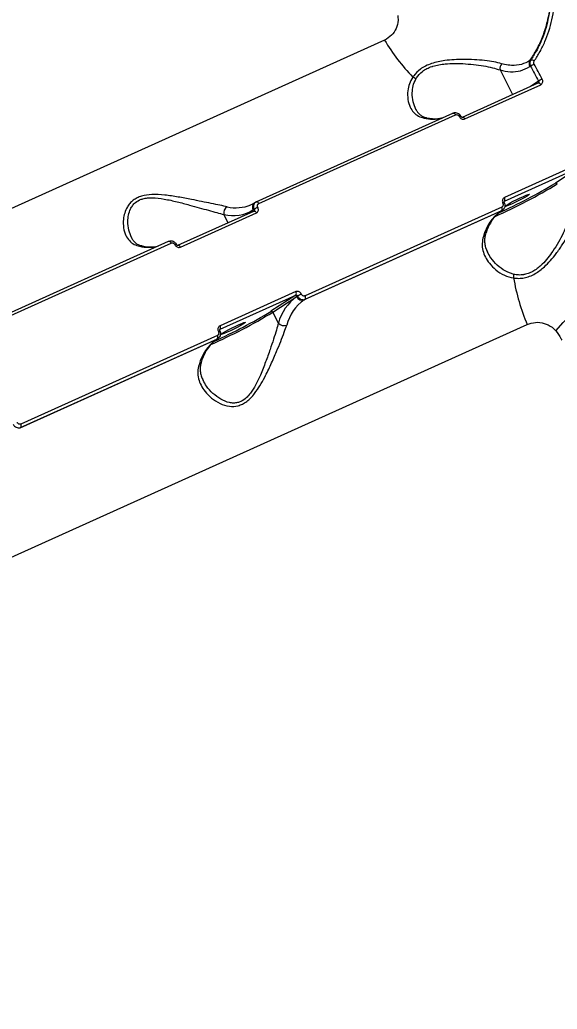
# Model space of a CAD drawing. Header units: millimetres. Extents: x -8422 to 28150, y -6982 to 5510.
# Drawn here: x 3395.8 to 3572.8, y 1444.4 to 1770.2 of the extents above; entities that cross this region are included whole.
import ezdxf

# ---------------------------------------------------------------- set-up
doc = ezdxf.new("R2010")
doc.units = ezdxf.units.MM
doc.layers.add('DIKOM_ОБЪЕКТ', color=7, linetype='Continuous')
doc.layers.add('DIKOM_РАЗМЕР_ОБЪЕКТА', color=7, linetype='Continuous')
doc.styles.add('style1', font='arial.ttf', dxfattribs={"width": 0.8})
doc.dimstyles.new('1-50', dxfattribs={"dimtxt": 300, "dimasz": 200, "dimexe": 100, "dimexo": 0, "dimgap": 100, "dimtad": 1, "dimdec": 0, "dimtxsty": 'style1', "dimcen": 0, "dimclrd": 7, "dimclre": 7, "dimadec": 1, "dimazin": 2, "dimtfac": 1, "dimtdec": 0, "dimtmove": 1, "dimatfit": 3, "dimfxl": 0, "dimlwd": 25, "dimlwe": 18, "dimarcsym": 0})

# ---------------------------------------------------------------- blocks, each defined once
blk = doc.blocks.new('*D1')
at = {"layer": 'Defpoints', "color": 0, "transparency": 16777216}
for p in [(-5348.28, 1737.01), (6047.45, 1360.22), (6047.45, -3315.33)]:
    blk.add_point(p, dxfattribs=at)
at = {"layer": 'DIKOM_РАЗМЕР_ОБЪЕКТА', "color": 7, "lineweight": 18, "transparency": 16777216}
for p, q in [((-5348.28, 1737.01), (-5348.28, -3415.33)), ((6047.45, 1360.22), (6047.45, -3415.33))]:
    blk.add_line(p, q, dxfattribs=at)
at = {"layer": 'DIKOM_РАЗМЕР_ОБЪЕКТА', "color": 7, "lineweight": 25, "transparency": 16777216}
blk.add_line((-5148.28, -3315.33), (5847.45, -3315.33), dxfattribs=at)
at = {"layer": 'DIKOM_РАЗМЕР_ОБЪЕКТА', "color": 7, "transparency": 16777216}
for points in [[(-5148.28, -3282), (-5148.28, -3348.67), (-5348.28, -3315.33)], [(5847.45, -3282), (5847.45, -3348.67), (6047.45, -3315.33)]]:
    blk.add_solid(points, dxfattribs=at)
at = {"layer": 'DIKOM_РАЗМЕР_ОБЪЕКТА', "color": 0, "transparency": 16777216, "insert": (349.59, -3062.16), "char_height": 300, "attachment_point": 5, "style": 'style1'}
blk.add_mtext('11400', dxfattribs=at)

msp = doc.modelspace()

# ---------------------------------------------------------------- linework, layer by layer
at = {"layer": 'DIKOM_ОБЪЕКТ', "color": 7, "linetype": 'Continuous', "lineweight": 15}
for p, q in [((3515.93, 1763.49), (3242.73, 1640.37)), ((3564.06, 1756.89), (3563.82, 1756.73)), ((3553.96, 1753.67), (3558.03, 1745.57)), ((3563.76, 1754.75), (3564.02, 1754.92)), ((3566.64, 1749.99), (3563.97, 1748.25)), ((3566.54, 1749.41), (3566.55, 1749.42)), ((3541.56, 1738.15), (3566.54, 1749.4)), ((3542.39, 1737.55), (3567.37, 1748.81)), ((3473.66, 1710.27), (3538.45, 1739.47)), ((3474.49, 1709.68), (3539.28, 1738.88)), ((3555.39, 1710.48), (3580.37, 1721.74)), ((3580.37, 1722.89), (3555.4, 1711.63)), ((3580.37, 1721.74), (3572.19, 1716.4)), ((3555.34, 1710.45), (3555.39, 1710.48)), ((3447.89, 1695.93), (3472.87, 1707.19)), ((3472.67, 1707.58), (3470.31, 1706.03)), ((3472, 1709.32), (3471.88, 1709.26)), ((3472.98, 1707.77), (3472.67, 1707.58)), ((3472.87, 1707.19), (3472.88, 1707.2)), ((3473.14, 1709.95), (3473.43, 1710.14)), ((3473.63, 1710.25), (3473.44, 1710.13)), ((3473.63, 1710.25), (3473.66, 1710.27)), ((3554.23, 1707.16), (3489.44, 1677.96)), ((3489.73, 1678.15), (3554.52, 1707.35)), ((3554.53, 1708.49), (3489.74, 1679.29)), ((3554.52, 1707.35), (3554.23, 1707.16)), ((3554.43, 1707.27), (3554.23, 1707.16)), ((3554.72, 1707.46), (3554.43, 1707.27)), ((3554.52, 1707.35), (3554.71, 1707.47)), ((3448.73, 1695.33), (3473.7, 1706.59)), ((3463, 1706.06), (3464.36, 1703.35)), ((3380, 1668.05), (3444.78, 1697.25)), ((3380.82, 1667.46), (3445.61, 1696.66)), ((3486.71, 1680.67), (3461.73, 1669.41)), ((3461.73, 1668.27), (3486.7, 1679.53)), ((3486.7, 1679.53), (3478.52, 1674.19)), ((3479.13, 1673.92), (3486.99, 1679.04)), ((3486.99, 1679.04), (3487.29, 1679.24)), ((3489.44, 1677.96), (3489.73, 1678.15)), ((3480.94, 1670.3), (3479.13, 1673.92)), ((3289.71, 1546.73), (3562.91, 1669.86)), ((3461.68, 1668.24), (3461.73, 1668.27)), ((3460.56, 1664.94), (3395.78, 1635.75)), ((3396.06, 1635.93), (3460.85, 1665.13)), ((3460.86, 1666.27), (3396.07, 1637.07)), ((3460.85, 1665.13), (3460.56, 1664.94)), ((3460.76, 1665.05), (3460.56, 1664.94)), ((3461.05, 1665.24), (3460.76, 1665.05)), ((3460.85, 1665.13), (3461.04, 1665.25)), ((3395.78, 1635.75), (3396.06, 1635.93))]:
    msp.add_line(p, q, dxfattribs=at)
at = {"layer": 'DIKOM_ОБЪЕКТ', "color": 7, "linetype": 'Continuous', "lineweight": 15, "flags": 128}
for points in [[(3564.02, 1754.92), (3564.35, 1754.31), (3564.68, 1753.69), (3565.01, 1753.08), (3565.34, 1752.46), (3565.67, 1751.84), (3565.99, 1751.22), (3566.32, 1750.61), (3566.64, 1749.99)], [(3567.84, 1750.66), (3567.52, 1751.28), (3567.19, 1751.9), (3566.86, 1752.52), (3566.53, 1753.14), (3566.21, 1753.75), (3565.88, 1754.37), (3565.55, 1754.99), (3565.22, 1755.6)], [(3566.54, 1749.4), (3566.59, 1749.42), (3566.7, 1749.42), (3566.81, 1749.39), (3566.93, 1749.33), (3567.05, 1749.24), (3567.17, 1749.11), (3567.27, 1748.97), (3567.37, 1748.81)], [(3538.45, 1739.47), (3538.5, 1739.49), (3538.61, 1739.49), (3538.72, 1739.46), (3538.84, 1739.4), (3538.96, 1739.3), (3539.07, 1739.18), (3539.18, 1739.04), (3539.28, 1738.88)], [(3541.56, 1738.15), (3541.62, 1738.16), (3541.72, 1738.17), (3541.83, 1738.14), (3541.95, 1738.07), (3542.07, 1737.98), (3542.19, 1737.86), (3542.3, 1737.71), (3542.39, 1737.55)], [(3557.73, 1709.49), (3556.82, 1709.1), (3556.14, 1708.84), (3555.76, 1708.74), (3555.68, 1708.8), (3555.94, 1709.02), (3556.5, 1709.39), (3557.32, 1709.86), (3558.33, 1710.41), (3559.45, 1710.99), (3560.59, 1711.56), (3561.66, 1712.05), (3562.57, 1712.45), (3563.25, 1712.71), (3563.64, 1712.81), (3563.71, 1712.74), (3563.45, 1712.52), (3562.89, 1712.16), (3562.08, 1711.68), (3561.06, 1711.13), (3559.94, 1710.55), (3558.8, 1709.99), (3557.73, 1709.49)], [(3472.87, 1707.19), (3472.93, 1707.21), (3473.03, 1707.21), (3473.14, 1707.18), (3473.26, 1707.12), (3473.38, 1707.02), (3473.5, 1706.9), (3473.61, 1706.75), (3473.7, 1706.59)], [(3473.66, 1710.27), (3473.72, 1710.29), (3473.82, 1710.29), (3473.94, 1710.26), (3474.05, 1710.2), (3474.17, 1710.1), (3474.29, 1709.98), (3474.4, 1709.84), (3474.49, 1709.68)], [(3572.34, 1667.8), (3574.78, 1670.48), (3577.39, 1673.18), (3580.15, 1675.89), (3583.02, 1678.57), (3585.99, 1681.21), (3589.02, 1683.77), (3592.09, 1686.23), (3595.15, 1688.57), (3598.19, 1690.76), (3601.17, 1692.78), (3604.07, 1694.61), (3606.84, 1696.24), (3609.48, 1697.64), (3611.94, 1698.8), (3614.21, 1699.72)], [(3444.78, 1697.25), (3444.84, 1697.27), (3444.94, 1697.28), (3445.05, 1697.25), (3445.17, 1697.18), (3445.29, 1697.09), (3445.41, 1696.97), (3445.52, 1696.82), (3445.61, 1696.66)], [(3447.89, 1695.93), (3447.95, 1695.95), (3448.05, 1695.95), (3448.17, 1695.92), (3448.29, 1695.86), (3448.41, 1695.76), (3448.52, 1695.64), (3448.63, 1695.5), (3448.73, 1695.33)], [(3464.06, 1667.28), (3463.15, 1666.88), (3462.48, 1666.62), (3462.09, 1666.52), (3462.02, 1666.58), (3462.27, 1666.81), (3462.83, 1667.17), (3463.65, 1667.65), (3464.66, 1668.2), (3465.78, 1668.78), (3466.92, 1669.34), (3467.99, 1669.84), (3468.9, 1670.23), (3469.58, 1670.49), (3469.97, 1670.59), (3470.04, 1670.53), (3469.79, 1670.31), (3469.23, 1669.94), (3468.41, 1669.46), (3467.4, 1668.91), (3466.28, 1668.33), (3465.13, 1667.77), (3464.06, 1667.28)]]:
    msp.add_lwpolyline(points, dxfattribs=at)
at = {"layer": 'DIKOM_ОБЪЕКТ', "color": 7, "linetype": 'Continuous', "lineweight": 15}
for centre, radius, start, end in [((3570.17, 1795.32), 62.88, 210.4017, 224.3928), ((3565.48, 1755.69), 1.96, 147.9841, 208.6857), ((3564.39, 1755.78), 1.15, 43.948, 106.7538), ((3556.38, 1754.14), 2.46, 139.7669, 190.8208), ((3567.94, 1749.46), 6.72, 113.8783, 125.6253), ((3524.15, 1748.7), 2.84, 43.2708, 67.6028), ((3570.87, 1743.83), 7.47, 113.9174, 124.4754), ((3529.5, 1736.58), 1.36, 78.7366, 115.063), ((3531.86, 1750.54), 13.06, 256.9759, 282.9145), ((3541, 1737.64), 0.853, 90.9619, 124.2117), ((3480.63, 1867.86), 177.53, 293.8176, 301.2753), ((3479.92, 1869.16), 178.46, 294.3625, 301.1313), ((3572.35, 1715.94), 0.491, 23.1551, 109.3739), ((3554.6, 1711.06), 0.981, 324.0664, 35.4924), ((3465.22, 1706.62), 2.28, 118.4087, 194.0626), ((3466.06, 1718.21), 12.53, 255.9041, 301.883), ((3467.03, 1720.75), 12.47, 256.5689, 292.9), ((3474.23, 1708.5), 1.81, 126.8736, 210.848), ((3477.2, 1701.63), 7.46, 113.9093, 124.4846), ((3562.99, 1694.95), 15.03, 125.6571, 164.99), ((3553.73, 1707.92), 0.978, 323.9897, 35.3033), ((3555.93, 1707.76), 2.25, 105.688, 118.0504), ((3548, 1700.02), 1.27, 292.0118, 340.8307), ((3435.83, 1694.37), 1.36, 78.7412, 115.0584), ((3438.19, 1708.33), 13.06, 256.9762, 282.9139), ((3447.34, 1695.43), 0.854, 90.9779, 124.1958), ((3555.51, 1685.89), 3, 346.1428, 8.9727), ((3628.43, 1697.36), 71.06, 189.8768, 202.7686), ((3496.19, 1666.22), 15.78, 125.6577, 164.9887), ((3498.21, 1665.75), 15.03, 125.6571, 164.9899), ((3485.91, 1680.1), 0.981, 324.0664, 35.4924), ((3488.79, 1679.81), 1.96, 203.1598, 289.3701), ((3497.06, 1660.8), 20.87, 114.1327, 117.9029), ((3488.94, 1678.72), 0.978, 323.9778, 35.3153), ((3386.97, 1825.65), 177.53, 293.8176, 301.2753), ((3386.26, 1826.93), 178.45, 294.3623, 301.1316), ((3478.68, 1673.72), 0.491, 23.1571, 109.3696), ((3460.93, 1668.84), 0.981, 324.0657, 35.4931), ((3482.8, 1671.95), 2.48, 221.7151, 291.0839), ((3469.33, 1652.73), 15.03, 125.6572, 164.99), ((3460.06, 1665.71), 0.978, 323.9892, 35.3038), ((3462.27, 1665.54), 2.25, 105.6979, 118.0438), ((3454.33, 1657.8), 1.27, 292.0128, 340.8296), ((3395.27, 1636.51), 0.978, 323.9775, 35.3155)]:
    msp.add_arc(centre, radius, start, end, dxfattribs=at)
for points, knots in [([(3563.82, 1756.73), (3564.59, 1757.94), (3566.15, 1760.38), (3568.02, 1764.51), (3569.55, 1769.02), (3570.15, 1772.3), (3570.45, 1773.95)], [0, 0, 0, 0, 0.237388, 0.47716, 0.737007, 1, 1, 1, 1]), ([(3570.45, 1773.95), (3570.02, 1771.51), (3569.35, 1767.82), (3567.59, 1763.23), (3566.01, 1759.92), (3564.7, 1757.89), (3564.06, 1756.89)], [0, 0, 0, 0, 0.395167, 0.598673, 0.80218, 1, 1, 1, 1]), ([(3565.22, 1756.58), (3565.88, 1757.6), (3567.19, 1759.65), (3568.79, 1762.97), (3570.11, 1766.47), (3571.14, 1770.16), (3571.54, 1772.73), (3571.74, 1774.02)], [0, 0, 0, 0, 0.197683, 0.395386, 0.593091, 0.796542, 1, 1, 1, 1]), ([(3520.27, 1771.61), (3520.32, 1771.07), (3520.49, 1769.58), (3519.91, 1767.24), (3518.37, 1764.91), (3516.75, 1763.97), (3515.93, 1763.49)], [0, 0, 0, 0, 0.152962, 0.428368, 0.711437, 1, 1, 1, 1]), ([(3554.5, 1755.73), (3553.68, 1755.93), (3552.02, 1756.35), (3548.94, 1756.78), (3545.55, 1757.06), (3542.13, 1757.16), (3538.84, 1757.07), (3536.04, 1756.82), (3533.55, 1756.39), (3531.4, 1755.82), (3529.42, 1755), (3527.29, 1753.71), (3525.98, 1752.39), (3525.33, 1751.47), (3525.23, 1751.32)], [0, 0, 0, 0, 0.1101, 0.220218, 0.329287, 0.438312, 0.524964, 0.611517, 0.675343, 0.739098, 0.803996, 0.868889, 0.979731, 1, 1, 1, 1]), ([(3563.82, 1756.73), (3562.91, 1756.25), (3561.07, 1755.28), (3558.17, 1755.05), (3555.93, 1755.34), (3554.82, 1755.64), (3554.5, 1755.73)], [0, 0, 0, 0, 0.336238, 0.682232, 0.908786, 1, 1, 1, 1]), ([(3564.06, 1756.89), (3564.03, 1756.84), (3563.9, 1756.64), (3563.76, 1756.19), (3563.77, 1755.54), (3563.94, 1755.13), (3564.02, 1754.92)], [0, 0, 0, 0, 0.080647, 0.387068, 0.693558, 1, 1, 1, 1]), ([(3565.22, 1755.6), (3565.17, 1755.71), (3565.08, 1755.91), (3565.08, 1756.24), (3565.15, 1756.46), (3565.21, 1756.56), (3565.22, 1756.58)], [0, 0, 0, 0, 0.306742, 0.613339, 0.919499, 1, 1, 1, 1]), ([(3526.22, 1750.65), (3526.31, 1750.79), (3526.86, 1751.69), (3527.98, 1752.95), (3529.83, 1754.12), (3531.04, 1754.64), (3532.38, 1755.07), (3533.84, 1755.41), (3536.2, 1755.72), (3538.87, 1755.83), (3542.02, 1755.75), (3545.29, 1755.49), (3548.56, 1755.03), (3551.54, 1754.44), (3553.16, 1753.93), (3553.96, 1753.67)], [0, 0, 0, 0, 0.020101, 0.12873, 0.18636, 0.243993, 0.254854, 0.317664, 0.380578, 0.467542, 0.554625, 0.66537, 0.776165, 0.888091, 1, 1, 1, 1]), ([(3553.96, 1753.67), (3555.12, 1753.42), (3557.49, 1752.91), (3560.84, 1753.23), (3562.78, 1754.24), (3563.76, 1754.75)], [0, 0, 0, 0, 0.317514, 0.653918, 1, 1, 1, 1]), ([(3525.23, 1751.32), (3524.81, 1750.59), (3523.97, 1749.13), (3523.48, 1746.56), (3523.51, 1743.91), (3524.22, 1741.5), (3525.42, 1739.67), (3526.93, 1738.41), (3528.29, 1738.01), (3528.92, 1737.82)], [0, 0, 0, 0, 0.128153, 0.256739, 0.426815, 0.596877, 0.737311, 0.877574, 1, 1, 1, 1]), ([(3526.24, 1740.67), (3525.91, 1741.48), (3525.21, 1743.15), (3524.98, 1745.84), (3525.21, 1748.43), (3525.88, 1749.9), (3526.22, 1750.65)], [0, 0, 0, 0, 0.279797, 0.573481, 0.783752, 1, 1, 1, 1]), ([(3566.64, 1749.99), (3566.67, 1749.94), (3566.72, 1749.84), (3566.72, 1749.68), (3566.68, 1749.54), (3566.61, 1749.45), (3566.56, 1749.42), (3566.55, 1749.41)], [0, 0, 0, 0, 0.235321, 0.470225, 0.704558, 0.938429, 1, 1, 1, 1]), ([(3567.37, 1748.81), (3567.45, 1748.85), (3567.66, 1748.97), (3567.91, 1749.27), (3568.05, 1749.71), (3568.04, 1750.2), (3567.91, 1750.5), (3567.84, 1750.66)], [0, 0, 0, 0, 0.140613, 0.355103, 0.569867, 0.784892, 1, 1, 1, 1]), ([(3526.24, 1740.71), (3526.42, 1740.38), (3526.8, 1739.67), (3527.58, 1738.89), (3528.51, 1738.32), (3529.23, 1738.01), (3529.72, 1737.94), (3529.78, 1737.93)], [0, 0, 0, 0, 0.233627, 0.505771, 0.747057, 0.967483, 1, 1, 1, 1]), ([(3529.77, 1737.92), (3530.1, 1737.86), (3531.06, 1737.67), (3532.59, 1737.58), (3534.03, 1737.66), (3534.82, 1737.88), (3535.08, 1737.95)], [0, 0, 0, 0, 0.169293, 0.498202, 0.830764, 1, 1, 1, 1]), ([(3538.46, 1739.45), (3538.51, 1739.48), (3538.76, 1739.62), (3539.28, 1739.65), (3539.95, 1739.51), (3540.58, 1739.12), (3540.85, 1738.71), (3540.99, 1738.5)], [0, 0, 0, 0, 0.063896, 0.286949, 0.514283, 0.752595, 1, 1, 1, 1]), ([(3539.28, 1738.88), (3539.37, 1738.91), (3539.56, 1738.97), (3539.87, 1738.92), (3540.17, 1738.78), (3540.39, 1738.57), (3540.49, 1738.41), (3540.52, 1738.35)], [0, 0, 0, 0, 0.214231, 0.42855, 0.643172, 0.858055, 1, 1, 1, 1]), ([(3540.52, 1738.35), (3540.58, 1738.25), (3540.73, 1738.01), (3541.06, 1737.7), (3541.5, 1737.49), (3541.97, 1737.42), (3542.25, 1737.5), (3542.39, 1737.55)], [0, 0, 0, 0, 0.141841, 0.356731, 0.571342, 0.785726, 1, 1, 1, 1]), ([(3540.99, 1738.5), (3541.01, 1738.47), (3541.05, 1738.39), (3541.15, 1738.29), (3541.27, 1738.19), (3541.4, 1738.14), (3541.5, 1738.13), (3541.55, 1738.14), (3541.56, 1738.15), (3541.57, 1738.15)], [0, 0, 0, 0, 0.080977, 0.227066, 0.373639, 0.52491, 0.683415, 0.90281, 1, 1, 1, 1]), ([(3464.13, 1708.62), (3463.36, 1708.78), (3461.8, 1709.11), (3458.89, 1709.69), (3455.72, 1710.34), (3452.07, 1711.07), (3448, 1711.86), (3443.6, 1712.5), (3439.47, 1712.75), (3436.37, 1712.35), (3434.38, 1711.57), (3433.06, 1710.76), (3432, 1709.73), (3431, 1708.33), (3430.26, 1706.56), (3429.8, 1704.2), (3429.86, 1701.62), (3430.58, 1699.22), (3431.8, 1697.41), (3433.3, 1696.18), (3434.64, 1695.79), (3435.25, 1695.6)], [0, 0, 0, 0, 0.055476, 0.111024, 0.166497, 0.222007, 0.290022, 0.357962, 0.422677, 0.477407, 0.505247, 0.533094, 0.56271, 0.592375, 0.64043, 0.688582, 0.760327, 0.832061, 0.891001, 0.949868, 1, 1, 1, 1]), ([(3432.58, 1698.48), (3432.24, 1699.27), (3431.55, 1700.91), (3431.32, 1703.5), (3431.53, 1705.89), (3432.08, 1707.64), (3432.89, 1709.03), (3433.96, 1710.2), (3435.21, 1710.91), (3436.61, 1711.34), (3437.84, 1711.55), (3440.19, 1711.62), (3443.5, 1711.19), (3447.62, 1710.28), (3451.46, 1709.25), (3454.92, 1708.3), (3457.95, 1707.45), (3460.74, 1706.69), (3462.25, 1706.27), (3463, 1706.06)], [0, 0, 0, 0, 0.083448, 0.171754, 0.229699, 0.287498, 0.321996, 0.356409, 0.406381, 0.419693, 0.451355, 0.483086, 0.560061, 0.643143, 0.72634, 0.794931, 0.863482, 0.931786, 1, 1, 1, 1]), ([(3555.4, 1711.63), (3555.31, 1711.58), (3555.1, 1711.47), (3554.85, 1711.16), (3554.7, 1710.72), (3554.69, 1710.22), (3554.81, 1709.9), (3554.87, 1709.74)], [0, 0, 0, 0, 0.14062, 0.355104, 0.569874, 0.784881, 1, 1, 1, 1]), ([(3555.34, 1710.44), (3555.33, 1710.44), (3555.31, 1710.43), (3555.26, 1710.33), (3555.25, 1710.2), (3555.27, 1710.05), (3555.31, 1709.96), (3555.33, 1709.93)], [0, 0, 0, 0, 0.302049, 0.52156, 0.702252, 0.880439, 1, 1, 1, 1]), ([(3471.97, 1709.35), (3472.2, 1709.44), (3472.6, 1709.61), (3472.98, 1709.85), (3473.14, 1709.95)], [0, 0, 0, 0, 0.561319, 1, 1, 1, 1]), ([(3473.44, 1710.13), (3473.39, 1710.11), (3473.18, 1709.99), (3472.91, 1709.62), (3472.72, 1709.05), (3472.72, 1708.4), (3472.89, 1707.98), (3472.98, 1707.77)], [0, 0, 0, 0, 0.061534, 0.296048, 0.530688, 0.765359, 1, 1, 1, 1]), ([(3472.98, 1707.77), (3473, 1707.72), (3473.05, 1707.62), (3473.06, 1707.46), (3473.01, 1707.32), (3472.95, 1707.23), (3472.89, 1707.2), (3472.88, 1707.2)], [0, 0, 0, 0, 0.235259, 0.470179, 0.704529, 0.938415, 1, 1, 1, 1]), ([(3473.7, 1706.59), (3473.79, 1706.64), (3473.99, 1706.75), (3474.24, 1707.06), (3474.38, 1707.49), (3474.37, 1707.98), (3474.24, 1708.29), (3474.18, 1708.44)], [0, 0, 0, 0, 0.140653, 0.355114, 0.569873, 0.784896, 1, 1, 1, 1]), ([(3474.18, 1708.44), (3474.13, 1708.55), (3474.05, 1708.75), (3474.04, 1709.08), (3474.13, 1709.37), (3474.3, 1709.57), (3474.44, 1709.65), (3474.49, 1709.68)], [0, 0, 0, 0, 0.215155, 0.430185, 0.644994, 0.859477, 1, 1, 1, 1]), ([(3554.43, 1707.27), (3554.2, 1707.11), (3553.5, 1706.63), (3552.43, 1705.62), (3551.27, 1704.14), (3550.27, 1702.4), (3549.61, 1700.84), (3549.28, 1699.86), (3549.2, 1699.6)], [0, 0, 0, 0, 0.102631, 0.314846, 0.522928, 0.726334, 0.926617, 1, 1, 1, 1]), ([(3555.31, 1709.92), (3555.34, 1709.87), (3555.49, 1709.59), (3555.57, 1709.02), (3555.45, 1708.31), (3555.09, 1707.74), (3554.7, 1707.39), (3554.43, 1707.32), (3554.37, 1707.31)], [0, 0, 0, 0, 0.054487, 0.296502, 0.518227, 0.731127, 0.938133, 1, 1, 1, 1]), ([(3554.87, 1709.74), (3554.91, 1709.64), (3554.99, 1709.43), (3554.99, 1709.1), (3554.89, 1708.8), (3554.72, 1708.59), (3554.58, 1708.52), (3554.53, 1708.49)], [0, 0, 0, 0, 0.215157, 0.43022, 0.645021, 0.859475, 1, 1, 1, 1]), ([(3577.32, 1707.12), (3577.2, 1706.6), (3576.88, 1705.23), (3576.05, 1702.81), (3574.8, 1699.92), (3573.23, 1696.94), (3571.53, 1694.2), (3569.73, 1691.74), (3567.71, 1689.45), (3565.6, 1687.72), (3563.57, 1686.7), (3562.43, 1686.38), (3561.26, 1686.17), (3560.06, 1686.1), (3559.01, 1686.27), (3558.47, 1686.36)], [0, 0, 0, 0, 0.065389, 0.170366, 0.277942, 0.381811, 0.488411, 0.569562, 0.652795, 0.760419, 0.815164, 0.871887, 0.880047, 0.939202, 1, 1, 1, 1]), ([(3558.42, 1685.17), (3558.98, 1685.11), (3560.1, 1684.99), (3561.89, 1685.17), (3563.73, 1685.68), (3566.02, 1686.78), (3568.36, 1688.58), (3570.62, 1690.9), (3572.62, 1693.35), (3574.55, 1696.13), (3576.31, 1699.11), (3577.77, 1702.03), (3578.74, 1704.44), (3579.13, 1705.82), (3579.28, 1706.35)], [0, 0, 0, 0, 0.06037, 0.122045, 0.182586, 0.245202, 0.354865, 0.435813, 0.519106, 0.621342, 0.726602, 0.829722, 0.935581, 1, 1, 1, 1]), ([(3432.58, 1698.48), (3432.6, 1698.41), (3432.8, 1697.92), (3433.35, 1697.23), (3434.19, 1696.46), (3435.1, 1695.97), (3435.8, 1695.79), (3436.11, 1695.72)], [0, 0, 0, 0, 0.039815, 0.312799, 0.589603, 0.821439, 1, 1, 1, 1]), ([(3444.79, 1697.24), (3444.85, 1697.27), (3445.09, 1697.4), (3445.62, 1697.44), (3446.28, 1697.29), (3446.91, 1696.9), (3447.18, 1696.49), (3447.32, 1696.28)], [0, 0, 0, 0, 0.063897, 0.286947, 0.514278, 0.752623, 1, 1, 1, 1]), ([(3548.47, 1698.84), (3548.3, 1698.07), (3547.94, 1696.5), (3548.24, 1694.22), (3549.07, 1692.02), (3550.48, 1689.85), (3552.55, 1687.77), (3555.22, 1685.95), (3557.38, 1685.42), (3558.42, 1685.17)], [0, 0, 0, 0, 0.129539, 0.263506, 0.393834, 0.526893, 0.686045, 0.849535, 1, 1, 1, 1]), ([(3549.22, 1699.6), (3549.18, 1699.51), (3548.98, 1698.98), (3548.85, 1697.98), (3548.86, 1696.58), (3549.15, 1695.15), (3549.59, 1694.2), (3549.8, 1693.73)], [0, 0, 0, 0, 0.045314, 0.262352, 0.503455, 0.758643, 1, 1, 1, 1]), ([(3436.1, 1695.71), (3436.43, 1695.64), (3437.4, 1695.46), (3438.92, 1695.37), (3440.36, 1695.44), (3441.15, 1695.66), (3441.42, 1695.74)], [0, 0, 0, 0, 0.169293, 0.498202, 0.830764, 1, 1, 1, 1]), ([(3445.61, 1696.66), (3445.7, 1696.69), (3445.89, 1696.75), (3446.2, 1696.71), (3446.5, 1696.56), (3446.72, 1696.36), (3446.82, 1696.2), (3446.86, 1696.13)], [0, 0, 0, 0, 0.21423, 0.428548, 0.643163, 0.858098, 1, 1, 1, 1]), ([(3446.86, 1696.13), (3446.91, 1696.04), (3447.06, 1695.8), (3447.4, 1695.49), (3447.84, 1695.27), (3448.31, 1695.2), (3448.59, 1695.29), (3448.73, 1695.33)], [0, 0, 0, 0, 0.141845, 0.356729, 0.571327, 0.785729, 1, 1, 1, 1]), ([(3447.33, 1696.28), (3447.34, 1696.25), (3447.38, 1696.18), (3447.48, 1696.07), (3447.6, 1695.98), (3447.73, 1695.93), (3447.84, 1695.91), (3447.88, 1695.92), (3447.9, 1695.93), (3447.9, 1695.94)], [0, 0, 0, 0, 0.081027, 0.227059, 0.373634, 0.524906, 0.683411, 0.902808, 1, 1, 1, 1]), ([(3558.47, 1686.36), (3557.51, 1686.68), (3555.47, 1687.36), (3552.98, 1689.36), (3551.02, 1691.52), (3550.17, 1693.07), (3549.81, 1693.73)], [0, 0, 0, 0, 0.248044, 0.521227, 0.79479, 1, 1, 1, 1]), ([(3486.7, 1679.53), (3486.75, 1679.54), (3486.84, 1679.57), (3486.99, 1679.54), (3487.13, 1679.47), (3487.23, 1679.36), (3487.28, 1679.27), (3487.29, 1679.24)], [0, 0, 0, 0, 0.213909, 0.428168, 0.642815, 0.857962, 1, 1, 1, 1]), ([(3488.53, 1679.84), (3488.47, 1679.94), (3488.34, 1680.19), (3488.02, 1680.5), (3487.59, 1680.73), (3487.12, 1680.8), (3486.85, 1680.71), (3486.71, 1680.67)], [0, 0, 0, 0, 0.141836, 0.356716, 0.571315, 0.785688, 1, 1, 1, 1]), ([(3487.29, 1679.24), (3487.37, 1679.11), (3487.55, 1678.79), (3487.98, 1678.36), (3488.56, 1678.07), (3489.18, 1677.97), (3489.55, 1678.09), (3489.73, 1678.15)], [0, 0, 0, 0, 0.141724, 0.356406, 0.570947, 0.785473, 1, 1, 1, 1]), ([(3489.74, 1679.29), (3489.65, 1679.26), (3489.46, 1679.2), (3489.15, 1679.25), (3488.87, 1679.4), (3488.65, 1679.61), (3488.56, 1679.78), (3488.53, 1679.84)], [0, 0, 0, 0, 0.214283, 0.428601, 0.643164, 0.858098, 1, 1, 1, 1]), ([(3454.81, 1656.62), (3454.63, 1655.85), (3454.27, 1654.29), (3454.57, 1652), (3455.4, 1649.81), (3456.81, 1647.64), (3458.88, 1645.54), (3461.59, 1643.79), (3464.6, 1642.79), (3467.21, 1642.89), (3469.15, 1643.61), (3470.56, 1644.5), (3471.9, 1645.7), (3473.38, 1647.41), (3474.92, 1649.7), (3476.71, 1652.92), (3478.55, 1656.74), (3480.28, 1660.73), (3481.75, 1664.31), (3482.89, 1667.26), (3483.44, 1668.9), (3483.69, 1669.64)], [0, 0, 0, 0, 0.054582, 0.111031, 0.165946, 0.222012, 0.289072, 0.35796, 0.422672, 0.477403, 0.504749, 0.533099, 0.562353, 0.592382, 0.639889, 0.688584, 0.759283, 0.83206, 0.890159, 0.949868, 1, 1, 1, 1]), ([(3480.94, 1670.3), (3480.74, 1669.56), (3480.29, 1667.94), (3479.36, 1664.99), (3478.18, 1661.46), (3476.76, 1657.48), (3475.28, 1653.71), (3473.78, 1650.49), (3472.51, 1648.25), (3471.23, 1646.55), (3469.86, 1645.19), (3468.55, 1644.43), (3467.24, 1644.06), (3466.16, 1643.95), (3464.25, 1644.16), (3461.85, 1645.18), (3459.32, 1647.13), (3457.37, 1649.29), (3456.52, 1650.83), (3456.16, 1651.47)], [0, 0, 0, 0, 0.061497, 0.133284, 0.207023, 0.294245, 0.383762, 0.441089, 0.499585, 0.533609, 0.568547, 0.618558, 0.631879, 0.663083, 0.695326, 0.772358, 0.854426, 0.93875, 1, 1, 1, 1]), ([(3461.73, 1669.41), (3461.65, 1669.37), (3461.44, 1669.25), (3461.19, 1668.94), (3461.04, 1668.5), (3461.03, 1668), (3461.15, 1667.69), (3461.21, 1667.53)], [0, 0, 0, 0, 0.14062, 0.355106, 0.569872, 0.784894, 1, 1, 1, 1]), ([(3461.67, 1668.23), (3461.66, 1668.22), (3461.64, 1668.21), (3461.6, 1668.12), (3461.58, 1667.98), (3461.6, 1667.84), (3461.64, 1667.75), (3461.66, 1667.71)], [0, 0, 0, 0, 0.302046, 0.521561, 0.702241, 0.880427, 1, 1, 1, 1]), ([(3562.91, 1669.86), (3563.81, 1670.16), (3565.61, 1670.76), (3568.5, 1670.38), (3570.8, 1669.29), (3571.94, 1668.2), (3572.34, 1667.8)], [0, 0, 0, 0, 0.288561, 0.571629, 0.847036, 1, 1, 1, 1]), ([(3460.76, 1665.05), (3460.53, 1664.9), (3459.84, 1664.41), (3458.76, 1663.4), (3457.6, 1661.92), (3456.61, 1660.18), (3455.94, 1658.63), (3455.62, 1657.65), (3455.53, 1657.39)], [0, 0, 0, 0, 0.102631, 0.314847, 0.522928, 0.726334, 0.926617, 1, 1, 1, 1]), ([(3461.64, 1667.7), (3461.67, 1667.65), (3461.83, 1667.38), (3461.9, 1666.81), (3461.78, 1666.1), (3461.43, 1665.53), (3461.04, 1665.18), (3460.76, 1665.11), (3460.7, 1665.09)], [0, 0, 0, 0, 0.054486, 0.296503, 0.518225, 0.7311, 0.938135, 1, 1, 1, 1]), ([(3461.21, 1667.53), (3461.25, 1667.42), (3461.33, 1667.21), (3461.32, 1666.88), (3461.22, 1666.59), (3461.05, 1666.38), (3460.91, 1666.3), (3460.86, 1666.27)], [0, 0, 0, 0, 0.21514, 0.430188, 0.644972, 0.859447, 1, 1, 1, 1]), ([(3572.34, 1667.8), (3572.97, 1667), (3573.67, 1666.12), (3574.18, 1664.97), (3574.27, 1664.77), (3574.31, 1664.66)], [0, 0, 0, 0, 0.821759, 0.907866, 1, 1, 1, 1]), ([(3455.56, 1657.39), (3455.5, 1657.22), (3455.28, 1656.6), (3455.17, 1655.51), (3455.23, 1654.1), (3455.55, 1652.73), (3455.98, 1651.86), (3456.17, 1651.48)], [0, 0, 0, 0, 0.083699, 0.30248, 0.544777, 0.800308, 1, 1, 1, 1]), ([(3393.63, 1637.02), (3393.7, 1636.9), (3393.88, 1636.57), (3394.32, 1636.15), (3394.89, 1635.85), (3395.51, 1635.76), (3395.88, 1635.87), (3396.06, 1635.93)], [0, 0, 0, 0, 0.14172, 0.356406, 0.570946, 0.785473, 1, 1, 1, 1]), ([(3396.07, 1637.07), (3395.98, 1637.04), (3395.79, 1636.98), (3395.49, 1637.04), (3395.2, 1637.19), (3394.99, 1637.4), (3394.9, 1637.56), (3394.86, 1637.63)], [0, 0, 0, 0, 0.214284, 0.428602, 0.643162, 0.858097, 1, 1, 1, 1])]:
    msp.add_open_spline(points, degree=3, knots=knots, dxfattribs=at)

# ---------------------------------------------------------------- dimensions: what is measured, and where the dimension line sits
at = {"layer": 'DIKOM_РАЗМЕР_ОБЪЕКТА'}
dim = msp.add_linear_dim(base=(6047.45, -3315.33), p1=(-5348.28, 1737.01), p2=(6047.45, 1360.22), text='11400', dimstyle='1-50', override={"dimscale": 1, "dimtix": 0, "dimtofl": 1, "dimtmove": 1, "dimatfit": 3}, dxfattribs=at)
dim.commit()
dim.dimension.update_dxf_attribs({"geometry": '*D1', "text_midpoint": (349.59, -3062.16)})

doc.saveas('drawing.dxf')
